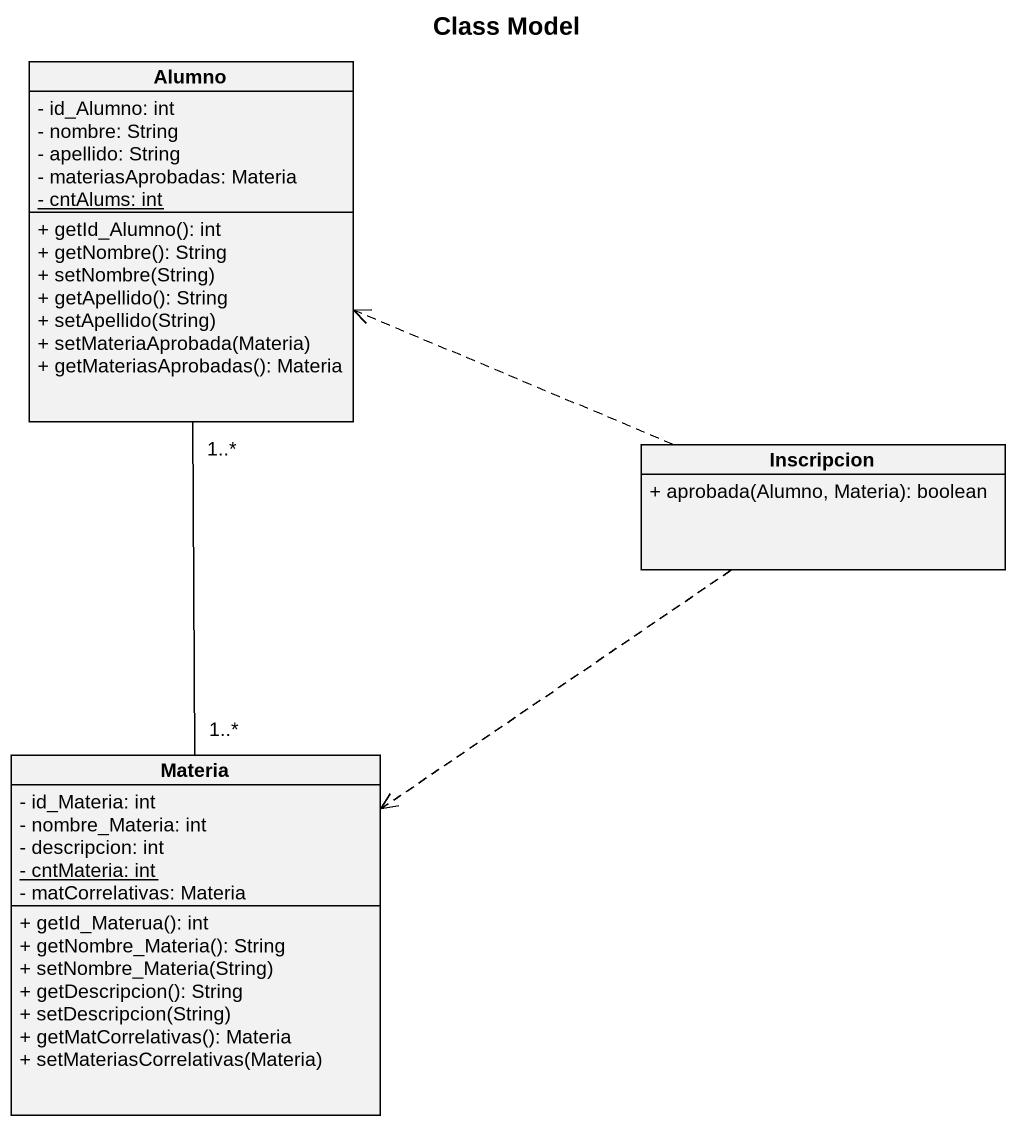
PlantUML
@startuml
title Class Model
hide circle
hide empty members
skinparam classAttributeIconSize 0
class Alumno {
  - id_Alumno: int
  - nombre: String
  - apellido: String
  - materiasAprobadas: Materia
  {static} - cntAlums: int
  + getId_Alumno(): int
  + getNombre(): String
  + setNombre(String)
  + getApellido(): String
  + setApellido(String)
  + setMateriaAprobada(Materia)
  + getMateriasAprobadas(): Materia
}
class Inscripcion {
  + aprobada(Alumno, Materia): boolean
}
class Materia {
  - id_Materia: int
  - nombre_Materia: int
  - descripcion: int
  {static} - cntMateria: int
  - matCorrelativas: Materia
  + getId_Materua(): int
  + getNombre_Materia(): String
  + setNombre_Materia(String)
  + getDescripcion(): String
  + setDescripcion(String)
  + getMatCorrelativas(): Materia
  + setMateriasCorrelativas(Materia)
}
Alumno "1..*" -- "1..*" Materia
Inscripcion .left.> Alumno
Inscripcion ..> Materia
@enduml
